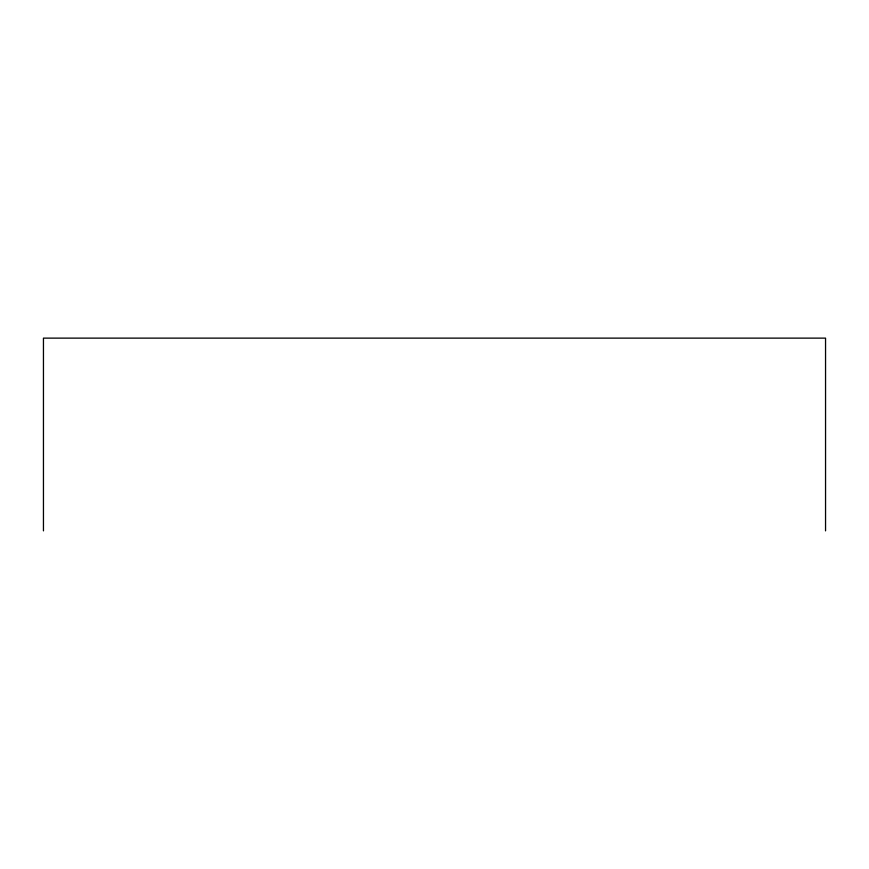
<?xml version="1.0" encoding="UTF-8"?>
<svg xmlns="http://www.w3.org/2000/svg" width="869" height="869" viewBox="0 0 869 869"><rect width="100%" height="100%" fill="white"/><g stroke="black" fill="none" stroke-linecap="round" stroke-linejoin="round"><path stroke-width="1.3" d="M825.55 530.872L825.55 338.128L43.45 338.128L43.45 530.872"/></g></svg>
